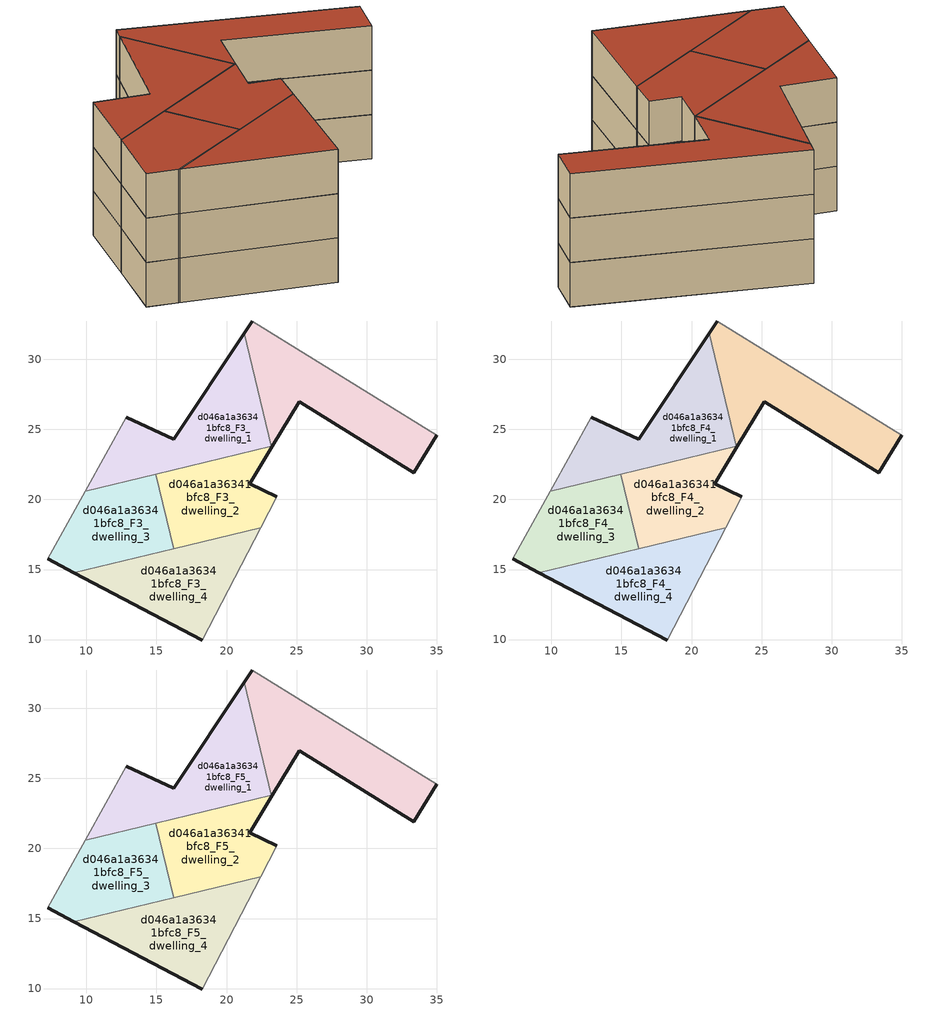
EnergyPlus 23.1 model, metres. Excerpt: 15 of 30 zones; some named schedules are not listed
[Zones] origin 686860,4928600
d046a1a36341bfc8_F3_dwelling_0
 floor to d046a1a36341bfc8_F2_dwelling_0 (EU_floor_Construction): 33.37,21.91 35.01,24.57 21.83,32.74 21.26,31.88 23.21,23.79 23.27,23.8 25.18,26.97 25.24,26.93 z9
 wall outside (EU_wall_Construction): 35.01,24.57 33.37,21.91 25.24,26.93 25.18,26.97 23.27,23.8 / 21.26,31.88 21.83,32.74 z9:12
 wall to d046a1a36341bfc8_F3_dwelling_1 (EU_wall_Construction): 23.21,23.79 21.26,31.88 z9:12
 wall adiabatic (EU_wall_Construction): 21.83,32.74 35.01,24.57 z9:12
 wall to d046a1a36341bfc8_F3_dwelling_2 (EU_wall_Construction): 23.27,23.8 23.21,23.79 z9:12
d046a1a36341bfc8_F3_dwelling_1
 floor to d046a1a36341bfc8_F2_dwelling_1 (EU_floor_Construction): 23.21,23.79 21.26,31.88 16.24,24.29 12.83,25.88 9.9,20.58 z9
 wall outside (EU_wall_Construction): 12.83,25.88 16.24,24.29 21.26,31.88 z9:12
 wall adiabatic (EU_wall_Construction): 9.9,20.58 12.83,25.88 z9:12
 wall to d046a1a36341bfc8_F3_dwelling_2 (EU_wall_Construction): 23.21,23.79 14.94,21.8 z9:12
 wall to d046a1a36341bfc8_F3_dwelling_3 (EU_wall_Construction): 14.94,21.8 9.9,20.58 z9:12
d046a1a36341bfc8_F3_dwelling_2
 floor to d046a1a36341bfc8_F2_dwelling_2 (EU_floor_Construction): 22.44,17.99 23.6,20.21 21.65,21.12 23.27,23.8 14.94,21.8 16.22,16.49 z9
 wall outside (EU_wall_Construction): 23.27,23.8 21.65,21.12 23.6,20.21 z9:12
 wall adiabatic (EU_wall_Construction): 23.6,20.21 22.44,17.99 z9:12
 wall to d046a1a36341bfc8_F3_dwelling_3 (EU_wall_Construction): 16.22,16.49 14.94,21.8 z9:12
 wall to d046a1a36341bfc8_F3_dwelling_4 (EU_wall_Construction): 22.44,17.99 16.22,16.49 z9:12
d046a1a36341bfc8_F3_dwelling_3
 floor to d046a1a36341bfc8_F2_dwelling_3 (EU_floor_Construction): 16.22,16.49 14.94,21.8 9.9,20.58 7.24,15.76 9.11,14.78 z9
 wall outside (EU_wall_Construction): 9.11,14.78 7.24,15.76 z9:12
 wall adiabatic (EU_wall_Construction): 7.24,15.76 9.9,20.58 z9:12
 wall to d046a1a36341bfc8_F3_dwelling_4 (EU_wall_Construction): 16.22,16.49 9.11,14.78 z9:12
d046a1a36341bfc8_F3_dwelling_4
 floor to d046a1a36341bfc8_F2_dwelling_4 (EU_floor_Construction): 18.28,9.97 22.44,17.99 9.11,14.78 z9
 wall outside (EU_wall_Construction): 18.28,9.97 9.11,14.78 z9:12
 wall adiabatic (EU_wall_Construction): 22.44,17.99 18.28,9.97 z9:12
d046a1a36341bfc8_F4_dwelling_0
 floor to d046a1a36341bfc8_F3_dwelling_0 (EU_floor_Construction): 33.37,21.91 35.01,24.57 21.83,32.74 21.26,31.88 23.21,23.79 23.27,23.8 25.18,26.97 25.24,26.93 z12
 wall outside (EU_wall_Construction): 35.01,24.57 33.37,21.91 25.24,26.93 25.18,26.97 23.27,23.8 / 21.26,31.88 21.83,32.74 z12:15
 wall to d046a1a36341bfc8_F4_dwelling_1 (EU_wall_Construction): 23.21,23.79 21.26,31.88 z12:15
 wall adiabatic (EU_wall_Construction): 21.83,32.74 35.01,24.57 z12:15
 wall to d046a1a36341bfc8_F4_dwelling_2 (EU_wall_Construction): 23.27,23.8 23.21,23.79 z12:15
d046a1a36341bfc8_F4_dwelling_1
 floor to d046a1a36341bfc8_F3_dwelling_1 (EU_floor_Construction): 23.21,23.79 21.26,31.88 16.24,24.29 12.83,25.88 9.9,20.58 z12
 wall outside (EU_wall_Construction): 12.83,25.88 16.24,24.29 21.26,31.88 z12:15
 wall adiabatic (EU_wall_Construction): 9.9,20.58 12.83,25.88 z12:15
 wall to d046a1a36341bfc8_F4_dwelling_2 (EU_wall_Construction): 23.21,23.79 14.94,21.8 z12:15
 wall to d046a1a36341bfc8_F4_dwelling_3 (EU_wall_Construction): 14.94,21.8 9.9,20.58 z12:15
d046a1a36341bfc8_F4_dwelling_2
 floor to d046a1a36341bfc8_F3_dwelling_2 (EU_floor_Construction): 22.44,17.99 23.6,20.21 21.65,21.12 23.27,23.8 14.94,21.8 16.22,16.49 z12
 wall outside (EU_wall_Construction): 23.27,23.8 21.65,21.12 23.6,20.21 z12:15
 wall adiabatic (EU_wall_Construction): 23.6,20.21 22.44,17.99 z12:15
 wall to d046a1a36341bfc8_F4_dwelling_3 (EU_wall_Construction): 16.22,16.49 14.94,21.8 z12:15
 wall to d046a1a36341bfc8_F4_dwelling_4 (EU_wall_Construction): 22.44,17.99 16.22,16.49 z12:15
d046a1a36341bfc8_F4_dwelling_3
 floor to d046a1a36341bfc8_F3_dwelling_3 (EU_floor_Construction): 16.22,16.49 14.94,21.8 9.9,20.58 7.24,15.76 9.11,14.78 z12
 wall outside (EU_wall_Construction): 9.11,14.78 7.24,15.76 z12:15
 wall adiabatic (EU_wall_Construction): 7.24,15.76 9.9,20.58 z12:15
 wall to d046a1a36341bfc8_F4_dwelling_4 (EU_wall_Construction): 16.22,16.49 9.11,14.78 z12:15
d046a1a36341bfc8_F4_dwelling_4
 floor to d046a1a36341bfc8_F3_dwelling_4 (EU_floor_Construction): 18.28,9.97 22.44,17.99 9.11,14.78 z12
 wall outside (EU_wall_Construction): 18.28,9.97 9.11,14.78 z12:15
 wall adiabatic (EU_wall_Construction): 22.44,17.99 18.28,9.97 z12:15
d046a1a36341bfc8_F5_dwelling_0
 floor to d046a1a36341bfc8_F4_dwelling_0 (EU_floor_Construction): 33.37,21.91 35.01,24.57 21.83,32.74 21.26,31.88 23.21,23.79 23.27,23.8 25.18,26.97 25.24,26.93 z15
 wall outside (EU_wall_Construction): 35.01,24.57 33.37,21.91 25.24,26.93 25.18,26.97 23.27,23.8 / 21.26,31.88 21.83,32.74 z15:18
 wall to d046a1a36341bfc8_F5_dwelling_1 (EU_wall_Construction): 23.21,23.79 21.26,31.88 z15:18
 wall adiabatic (EU_wall_Construction): 21.83,32.74 35.01,24.57 z15:18
 wall to d046a1a36341bfc8_F5_dwelling_2 (EU_wall_Construction): 23.27,23.8 23.21,23.79 z15:18
 roof outside (EU_roof_Construction): 35.01,24.57 33.37,21.91 25.24,26.93 25.18,26.97 23.27,23.8 23.21,23.79 21.26,31.88 21.83,32.74 z18
d046a1a36341bfc8_F5_dwelling_1
 floor to d046a1a36341bfc8_F4_dwelling_1 (EU_floor_Construction): 23.21,23.79 21.26,31.88 16.24,24.29 12.83,25.88 9.9,20.58 z15
 wall outside (EU_wall_Construction): 12.83,25.88 16.24,24.29 21.26,31.88 z15:18
 wall adiabatic (EU_wall_Construction): 9.9,20.58 12.83,25.88 z15:18
 wall to d046a1a36341bfc8_F5_dwelling_2 (EU_wall_Construction): 23.21,23.79 14.94,21.8 z15:18
 wall to d046a1a36341bfc8_F5_dwelling_3 (EU_wall_Construction): 14.94,21.8 9.9,20.58 z15:18
 roof outside (EU_roof_Construction): 21.26,31.88 23.21,23.79 9.9,20.58 12.83,25.88 16.24,24.29 z18
d046a1a36341bfc8_F5_dwelling_2
 floor to d046a1a36341bfc8_F4_dwelling_2 (EU_floor_Construction): 22.44,17.99 23.6,20.21 21.65,21.12 23.27,23.8 14.94,21.8 16.22,16.49 z15
 wall outside (EU_wall_Construction): 23.27,23.8 21.65,21.12 23.6,20.21 z15:18
 wall adiabatic (EU_wall_Construction): 23.6,20.21 22.44,17.99 z15:18
 wall to d046a1a36341bfc8_F5_dwelling_3 (EU_wall_Construction): 16.22,16.49 14.94,21.8 z15:18
 wall to d046a1a36341bfc8_F5_dwelling_4 (EU_wall_Construction): 22.44,17.99 16.22,16.49 z15:18
 roof outside (EU_roof_Construction): 23.27,23.8 21.65,21.12 23.6,20.21 22.44,17.99 16.22,16.49 14.94,21.8 z18
d046a1a36341bfc8_F5_dwelling_3
 floor to d046a1a36341bfc8_F4_dwelling_3 (EU_floor_Construction): 16.22,16.49 14.94,21.8 9.9,20.58 7.24,15.76 9.11,14.78 z15
 wall outside (EU_wall_Construction): 9.11,14.78 7.24,15.76 z15:18
 wall adiabatic (EU_wall_Construction): 7.24,15.76 9.9,20.58 z15:18
 wall to d046a1a36341bfc8_F5_dwelling_4 (EU_wall_Construction): 16.22,16.49 9.11,14.78 z15:18
 roof outside (EU_roof_Construction): 14.94,21.8 16.22,16.49 9.11,14.78 7.24,15.76 9.9,20.58 z18
d046a1a36341bfc8_F5_dwelling_4
 floor to d046a1a36341bfc8_F4_dwelling_4 (EU_floor_Construction): 18.28,9.97 22.44,17.99 9.11,14.78 z15
 wall outside (EU_wall_Construction): 18.28,9.97 9.11,14.78 z15:18
 wall adiabatic (EU_wall_Construction): 22.44,17.99 18.28,9.97 z15:18
 roof outside (EU_roof_Construction): 22.44,17.99 18.28,9.97 9.11,14.78 z18
[Building]
EU S2 Campaign: North Axis=0; Terrain=City; Solar Distribution=FullExterior
[Site:Location]
Bologna: Latitude=44.5; Longitude=11.25; Time Zone=1; Elevation=37
[SizingPeriod:WeatherFileDays]
AnnualSizingPeriod: Begin Month=1; Begin Day of Month=1; End Month=12; End Day of Month=31; Day of Week for Start Day=Monday; Use Weather File Daylight Saving Period=No; Use Weather File Rain and Snow Indicators=No
[MATERIAL]
EU_InternalMass_Material: Roughness=MediumRough; Thickness=0.1; Conductivity=1; Density=1800; Specific Heat=900; Thermal Absorptance=0.9; Solar Absorptance=0.7; Visible Absorptance=0.7
[MATERIAL:NOMASS] Roughness=MediumRough; Thermal Absorptance=0.9; Solar Absorptance=0.7; Visible Absorptance=0.7
Name | Thermal Resistance
EU_wall_NoMass | 0.779417
EU_roof_NoMass | 0.435466
EU_floor_NoMass | 0.588222
[CONSTRUCTION]
EU_wall_Construction: EU_wall_NoMass
EU_roof_Construction: EU_roof_NoMass
EU_floor_Construction: EU_floor_NoMass
EU_InternalMass_Construction: EU_InternalMass_Material
[ZONE] Type=1; Multiplier=1; Ceiling Height=autocalculate; Floor Area=autocalculate; Part of Total Floor Area=Yes
Name | Volume
d046a1a36341bfc8_F3_dwelling_0; d046a1a36341bfc8_F4_dwelling_0; d046a1a36341bfc8_F5_dwelling_0 | 160.815
d046a1a36341bfc8_F3_dwelling_1; d046a1a36341bfc8_F4_dwelling_1; d046a1a36341bfc8_F5_dwelling_1 | 160.776
d046a1a36341bfc8_F3_dwelling_2; d046a1a36341bfc8_F4_dwelling_2; d046a1a36341bfc8_F5_dwelling_2 | 119.789
d046a1a36341bfc8_F3_dwelling_3; d046a1a36341bfc8_F4_dwelling_3; d046a1a36341bfc8_F5_dwelling_3 | 119.78
d046a1a36341bfc8_F3_dwelling_4; d046a1a36341bfc8_F4_dwelling_4; d046a1a36341bfc8_F5_dwelling_4 | 140.294
[INTERNALMASS] Construction=EU_InternalMass_Construction
Name | Zone or ZoneList | Surface Area
d046a1a36341bfc8_F3_dwelling_0_EU_InternalMass | d046a1a36341bfc8_F3_dwelling_0 | 53.6049
d046a1a36341bfc8_F3_dwelling_1_EU_InternalMass | d046a1a36341bfc8_F3_dwelling_1 | 53.5914
d046a1a36341bfc8_F3_dwelling_2_EU_InternalMass | d046a1a36341bfc8_F3_dwelling_2 | 39.9296
d046a1a36341bfc8_F3_dwelling_3_EU_InternalMass | d046a1a36341bfc8_F3_dwelling_3 | 39.9256
d046a1a36341bfc8_F3_dwelling_4_EU_InternalMass | d046a1a36341bfc8_F3_dwelling_4 | 46.7646
d046a1a36341bfc8_F4_dwelling_0_EU_InternalMass | d046a1a36341bfc8_F4_dwelling_0 | 53.6049
d046a1a36341bfc8_F4_dwelling_1_EU_InternalMass | d046a1a36341bfc8_F4_dwelling_1 | 53.5914
d046a1a36341bfc8_F4_dwelling_2_EU_InternalMass | d046a1a36341bfc8_F4_dwelling_2 | 39.9296
d046a1a36341bfc8_F4_dwelling_3_EU_InternalMass | d046a1a36341bfc8_F4_dwelling_3 | 39.9256
d046a1a36341bfc8_F4_dwelling_4_EU_InternalMass | d046a1a36341bfc8_F4_dwelling_4 | 46.7646
d046a1a36341bfc8_F5_dwelling_0_EU_InternalMass | d046a1a36341bfc8_F5_dwelling_0 | 53.6049
d046a1a36341bfc8_F5_dwelling_1_EU_InternalMass | d046a1a36341bfc8_F5_dwelling_1 | 53.5914
d046a1a36341bfc8_F5_dwelling_2_EU_InternalMass | d046a1a36341bfc8_F5_dwelling_2 | 39.9296
d046a1a36341bfc8_F5_dwelling_3_EU_InternalMass | d046a1a36341bfc8_F5_dwelling_3 | 39.9256
d046a1a36341bfc8_F5_dwelling_4_EU_InternalMass | d046a1a36341bfc8_F5_dwelling_4 | 46.7646
[OTHEREQUIPMENT] Fuel Type=Electricity; Design Level Calculation Method=Watts/Area; Power per Zone Floor Area=1; Fraction Latent=0; Fraction Radiant=0; Fraction Lost=0; Carbon Dioxide Generation Rate=0; EndUse Subcategory=EU_Step8_InternalGains
Name | Zone or ZoneList or Space or SpaceList | Schedule
EU_Step8_InternalGain_d046a1a36341bfc8_F3_dwelling_0_f000 | d046a1a36341bfc8_F3_dwelling_0 | EU_Step8_GainSchedule_d046a1a36341bfc8_F3_dwelling_0_f000
EU_Step8_InternalGain_d046a1a36341bfc8_F3_dwelling_1_f000 | d046a1a36341bfc8_F3_dwelling_1 | EU_Step8_GainSchedule_d046a1a36341bfc8_F3_dwelling_1_f000
EU_Step8_InternalGain_d046a1a36341bfc8_F3_dwelling_2_f000 | d046a1a36341bfc8_F3_dwelling_2 | EU_Step8_GainSchedule_d046a1a36341bfc8_F3_dwelling_2_f000
EU_Step8_InternalGain_d046a1a36341bfc8_F3_dwelling_3_f000 | d046a1a36341bfc8_F3_dwelling_3 | EU_Step8_GainSchedule_d046a1a36341bfc8_F3_dwelling_3_f000
EU_Step8_InternalGain_d046a1a36341bfc8_F3_dwelling_4_f000 | d046a1a36341bfc8_F3_dwelling_4 | EU_Step8_GainSchedule_d046a1a36341bfc8_F3_dwelling_4_f000
EU_Step8_InternalGain_d046a1a36341bfc8_F4_dwelling_0_f000 | d046a1a36341bfc8_F4_dwelling_0 | EU_Step8_GainSchedule_d046a1a36341bfc8_F4_dwelling_0_f000
EU_Step8_InternalGain_d046a1a36341bfc8_F4_dwelling_1_f000 | d046a1a36341bfc8_F4_dwelling_1 | EU_Step8_GainSchedule_d046a1a36341bfc8_F4_dwelling_1_f000
EU_Step8_InternalGain_d046a1a36341bfc8_F4_dwelling_2_f000 | d046a1a36341bfc8_F4_dwelling_2 | EU_Step8_GainSchedule_d046a1a36341bfc8_F4_dwelling_2_f000
EU_Step8_InternalGain_d046a1a36341bfc8_F4_dwelling_3_f000 | d046a1a36341bfc8_F4_dwelling_3 | EU_Step8_GainSchedule_d046a1a36341bfc8_F4_dwelling_3_f000
EU_Step8_InternalGain_d046a1a36341bfc8_F4_dwelling_4_f000 | d046a1a36341bfc8_F4_dwelling_4 | EU_Step8_GainSchedule_d046a1a36341bfc8_F4_dwelling_4_f000
EU_Step8_InternalGain_d046a1a36341bfc8_F5_dwelling_0_f000 | d046a1a36341bfc8_F5_dwelling_0 | EU_Step8_GainSchedule_d046a1a36341bfc8_F5_dwelling_0_f000
EU_Step8_InternalGain_d046a1a36341bfc8_F5_dwelling_1_f000 | d046a1a36341bfc8_F5_dwelling_1 | EU_Step8_GainSchedule_d046a1a36341bfc8_F5_dwelling_1_f000
EU_Step8_InternalGain_d046a1a36341bfc8_F5_dwelling_2_f000 | d046a1a36341bfc8_F5_dwelling_2 | EU_Step8_GainSchedule_d046a1a36341bfc8_F5_dwelling_2_f000
EU_Step8_InternalGain_d046a1a36341bfc8_F5_dwelling_3_f000 | d046a1a36341bfc8_F5_dwelling_3 | EU_Step8_GainSchedule_d046a1a36341bfc8_F5_dwelling_3_f000
EU_Step8_InternalGain_d046a1a36341bfc8_F5_dwelling_4_f000 | d046a1a36341bfc8_F5_dwelling_4 | EU_Step8_GainSchedule_d046a1a36341bfc8_F5_dwelling_4_f000
[ZONEVENTILATION:DESIGNFLOWRATE] Schedule=EU_AlwaysOn; Design Flow Rate Calculation Method=AirChanges/Hour; Air Changes per Hour=0.712058; Ventilation Type=Natural; Fan Pressure Rise=0; Fan Total Efficiency=1; Constant Term Coefficient=1; Temperature Term Coefficient=0; Velocity Term Coefficient=0; Velocity Squared Term Coefficient=0; Minimum Indoor Temperature=-100; Maximum Indoor Temperature=100; Delta Temperature=-100; Minimum Outdoor Temperature=-100; Maximum Outdoor Temperature=100; Maximum Wind Speed=40
Name | Zone or ZoneList or Space or SpaceList
EU_ConstantAir_d046a1a36341bfc8_F3_dwelling_0 | d046a1a36341bfc8_F3_dwelling_0
EU_ConstantAir_d046a1a36341bfc8_F3_dwelling_1 | d046a1a36341bfc8_F3_dwelling_1
EU_ConstantAir_d046a1a36341bfc8_F3_dwelling_2 | d046a1a36341bfc8_F3_dwelling_2
EU_ConstantAir_d046a1a36341bfc8_F3_dwelling_3 | d046a1a36341bfc8_F3_dwelling_3
EU_ConstantAir_d046a1a36341bfc8_F3_dwelling_4 | d046a1a36341bfc8_F3_dwelling_4
EU_ConstantAir_d046a1a36341bfc8_F4_dwelling_0 | d046a1a36341bfc8_F4_dwelling_0
EU_ConstantAir_d046a1a36341bfc8_F4_dwelling_1 | d046a1a36341bfc8_F4_dwelling_1
EU_ConstantAir_d046a1a36341bfc8_F4_dwelling_2 | d046a1a36341bfc8_F4_dwelling_2
EU_ConstantAir_d046a1a36341bfc8_F4_dwelling_3 | d046a1a36341bfc8_F4_dwelling_3
EU_ConstantAir_d046a1a36341bfc8_F4_dwelling_4 | d046a1a36341bfc8_F4_dwelling_4
EU_ConstantAir_d046a1a36341bfc8_F5_dwelling_0 | d046a1a36341bfc8_F5_dwelling_0
EU_ConstantAir_d046a1a36341bfc8_F5_dwelling_1 | d046a1a36341bfc8_F5_dwelling_1
EU_ConstantAir_d046a1a36341bfc8_F5_dwelling_2 | d046a1a36341bfc8_F5_dwelling_2
EU_ConstantAir_d046a1a36341bfc8_F5_dwelling_3 | d046a1a36341bfc8_F5_dwelling_3
EU_ConstantAir_d046a1a36341bfc8_F5_dwelling_4 | d046a1a36341bfc8_F5_dwelling_4
[HVACTEMPLATE:ZONE:IDEALLOADSAIRSYSTEM] System Availability Schedule=EU_AlwaysOn; Maximum Heating Supply Air Temperature=50; Minimum Cooling Supply Air Temperature=13; Maximum Heating Supply Air Humidity Ratio=0.0156; Minimum Cooling Supply Air Humidity Ratio=0.0077; Heating Limit=NoLimit; Cooling Limit=NoLimit; Heating Availability Schedule=EU_AlwaysOn; Cooling Availability Schedule=EU_CoolingOff; Dehumidification Control Type=ConstantSensibleHeatRatio; Cooling Sensible Heat Ratio=0.7; Dehumidification Setpoint=60; Humidification Control Type=None; Humidification Setpoint=30; Outdoor Air Method=None; Outdoor Air Flow Rate per Person=0.00944; Outdoor Air Flow Rate per Zone Floor Area=0; Outdoor Air Flow Rate per Zone=0; Demand Controlled Ventilation Type=None; Outdoor Air Economizer Type=NoEconomizer; Heat Recovery Type=None; Sensible Heat Recovery Effectiveness=0.7; Latent Heat Recovery Effectiveness=0.65
Name | Template Thermostat
d046a1a36341bfc8_F3_dwelling_0 | EU_HeatOnly_d046a1a36341bfc8_F3_dwelling_0
d046a1a36341bfc8_F3_dwelling_1 | EU_HeatOnly_d046a1a36341bfc8_F3_dwelling_1
d046a1a36341bfc8_F3_dwelling_2 | EU_HeatOnly_d046a1a36341bfc8_F3_dwelling_2
d046a1a36341bfc8_F3_dwelling_3 | EU_HeatOnly_d046a1a36341bfc8_F3_dwelling_3
d046a1a36341bfc8_F3_dwelling_4 | EU_HeatOnly_d046a1a36341bfc8_F3_dwelling_4
d046a1a36341bfc8_F4_dwelling_0 | EU_HeatOnly_d046a1a36341bfc8_F4_dwelling_0
d046a1a36341bfc8_F4_dwelling_1 | EU_HeatOnly_d046a1a36341bfc8_F4_dwelling_1
d046a1a36341bfc8_F4_dwelling_2 | EU_HeatOnly_d046a1a36341bfc8_F4_dwelling_2
d046a1a36341bfc8_F4_dwelling_3 | EU_HeatOnly_d046a1a36341bfc8_F4_dwelling_3
d046a1a36341bfc8_F4_dwelling_4 | EU_HeatOnly_d046a1a36341bfc8_F4_dwelling_4
d046a1a36341bfc8_F5_dwelling_0 | EU_HeatOnly_d046a1a36341bfc8_F5_dwelling_0
d046a1a36341bfc8_F5_dwelling_1 | EU_HeatOnly_d046a1a36341bfc8_F5_dwelling_1
d046a1a36341bfc8_F5_dwelling_2 | EU_HeatOnly_d046a1a36341bfc8_F5_dwelling_2
d046a1a36341bfc8_F5_dwelling_3 | EU_HeatOnly_d046a1a36341bfc8_F5_dwelling_3
d046a1a36341bfc8_F5_dwelling_4 | EU_HeatOnly_d046a1a36341bfc8_F5_dwelling_4
[SIZING:ZONE] Zone Cooling Design Supply Air Temperature Input Method=SupplyAirTemperature; Zone Cooling Design Supply Air Temperature=13; Zone Heating Design Supply Air Temperature Input Method=SupplyAirTemperature; Zone Heating Design Supply Air Temperature=50; Zone Cooling Design Supply Air Humidity Ratio=0.008; Zone Heating Design Supply Air Humidity Ratio=0.008; Cooling Design Air Flow Method=DesignDay; Cooling Design Air Flow Rate=0; Cooling Minimum Air Flow per Zone Floor Area=0.000762; Cooling Minimum Air Flow=0; Cooling Minimum Air Flow Fraction=0.2; Heating Design Air Flow Method=DesignDay; Heating Design Air Flow Rate=0; Heating Maximum Air Flow per Zone Floor Area=0.002032; Heating Maximum Air Flow=0.141576; Heating Maximum Air Flow Fraction=0.3; Account for Dedicated Outdoor Air System=No; Dedicated Outdoor Air System Control Strategy=NeutralSupplyAir; Dedicated Outdoor Air Low Setpoint Temperature for Design=autosize; Dedicated Outdoor Air High Setpoint Temperature for Design=autosize; Zone Load Sizing Method=Sensible Load Only No Latent Load; Zone Latent Cooling Design Supply Air Humidity Ratio Input Method=HumidityRatioDifference; Zone Cooling Design Supply Air Humidity Ratio Difference=0.005; Zone Latent Heating Design Supply Air Humidity Ratio Input Method=HumidityRatioDifference; Zone Humidification Design Supply Air Humidity Ratio Difference=0.005
d046a1a36341bfc8_F3_dwelling_0; d046a1a36341bfc8_F3_dwelling_1; d046a1a36341bfc8_F3_dwelling_2; d046a1a36341bfc8_F3_dwelling_3; d046a1a36341bfc8_F3_dwelling_4; d046a1a36341bfc8_F4_dwelling_0; d046a1a36341bfc8_F4_dwelling_1; d046a1a36341bfc8_F4_dwelling_2; d046a1a36341bfc8_F4_dwelling_3; d046a1a36341bfc8_F4_dwelling_4; d046a1a36341bfc8_F5_dwelling_0; d046a1a36341bfc8_F5_dwelling_1; d046a1a36341bfc8_F5_dwelling_2; d046a1a36341bfc8_F5_dwelling_3; d046a1a36341bfc8_F5_dwelling_4
[SCHEDULE:FILE] Column Number=1; Rows to Skip at Top=0; Number of Hours of Data=8760; Column Separator=Comma; Interpolate to Timestep=No; Minutes per Item=60; Adjust Schedule for Daylight Savings=Yes
Name | File
EU_Step8_GainSchedule_d046a1a36341bfc8_F3_dwelling_0_f000 | ../../schedules/d046a1a36341bfc8/d046a1a36341bfc8_F3_dwelling_0_f000_gain.csv
EU_Step8_GainSchedule_d046a1a36341bfc8_F3_dwelling_1_f000 | ../../schedules/d046a1a36341bfc8/d046a1a36341bfc8_F3_dwelling_1_f000_gain.csv
